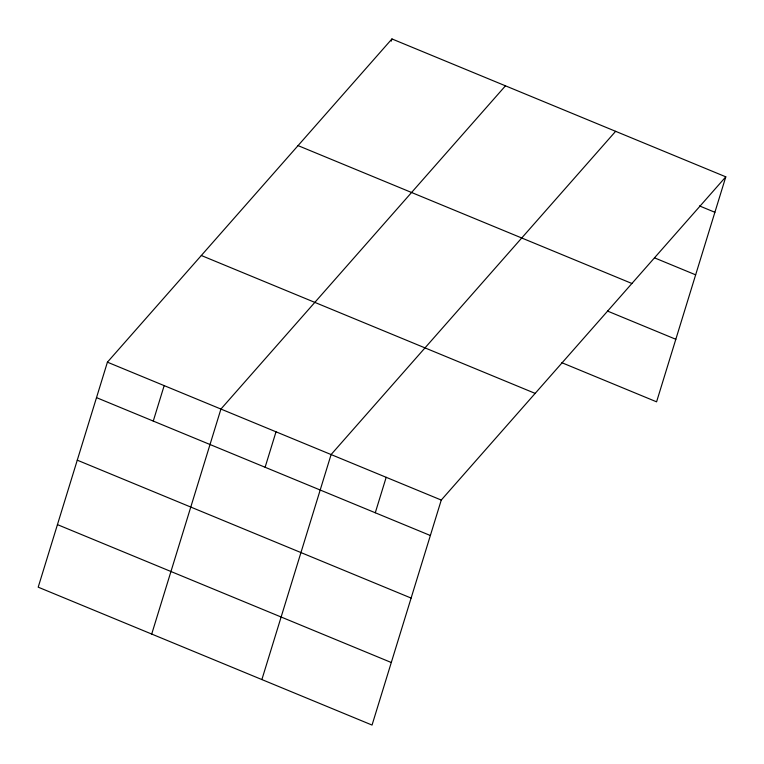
<?xml version="1.0" encoding="UTF-8"?>
<svg xmlns="http://www.w3.org/2000/svg" width="764" height="764" viewBox="0 0 764 764"><rect width="100%" height="100%" fill="white"/><g stroke="black" fill="none" stroke-linecap="round" stroke-linejoin="round"><path stroke-width="1.15" d="M107.418 362.174L38.2 587.172L372.049 725.065L441.267 500.057L725.8 176.828L391.951 38.935L107.418 362.174L441.267 500.057M153.268 421.069L164.174 385.61M151.711 634.053L220.93 409.055L505.462 85.826M391.273 41.151L391.951 38.935M265.108 467.262L276.014 431.803M261.88 679.559L331.099 454.561L615.631 131.322M375.277 512.768L386.183 477.309M725.8 176.828L656.582 401.826L561.836 362.699M699.471 205.917L714.894 212.287M654.882 258.003L695.651 274.839M298.055 145.609L631.904 283.492M607.514 311.072L675.825 339.283M201.314 255.501L535.163 393.393M96.512 397.633L430.361 535.516M77.269 460.176L411.118 598.069M57.443 524.62L391.292 662.512"/></g></svg>
